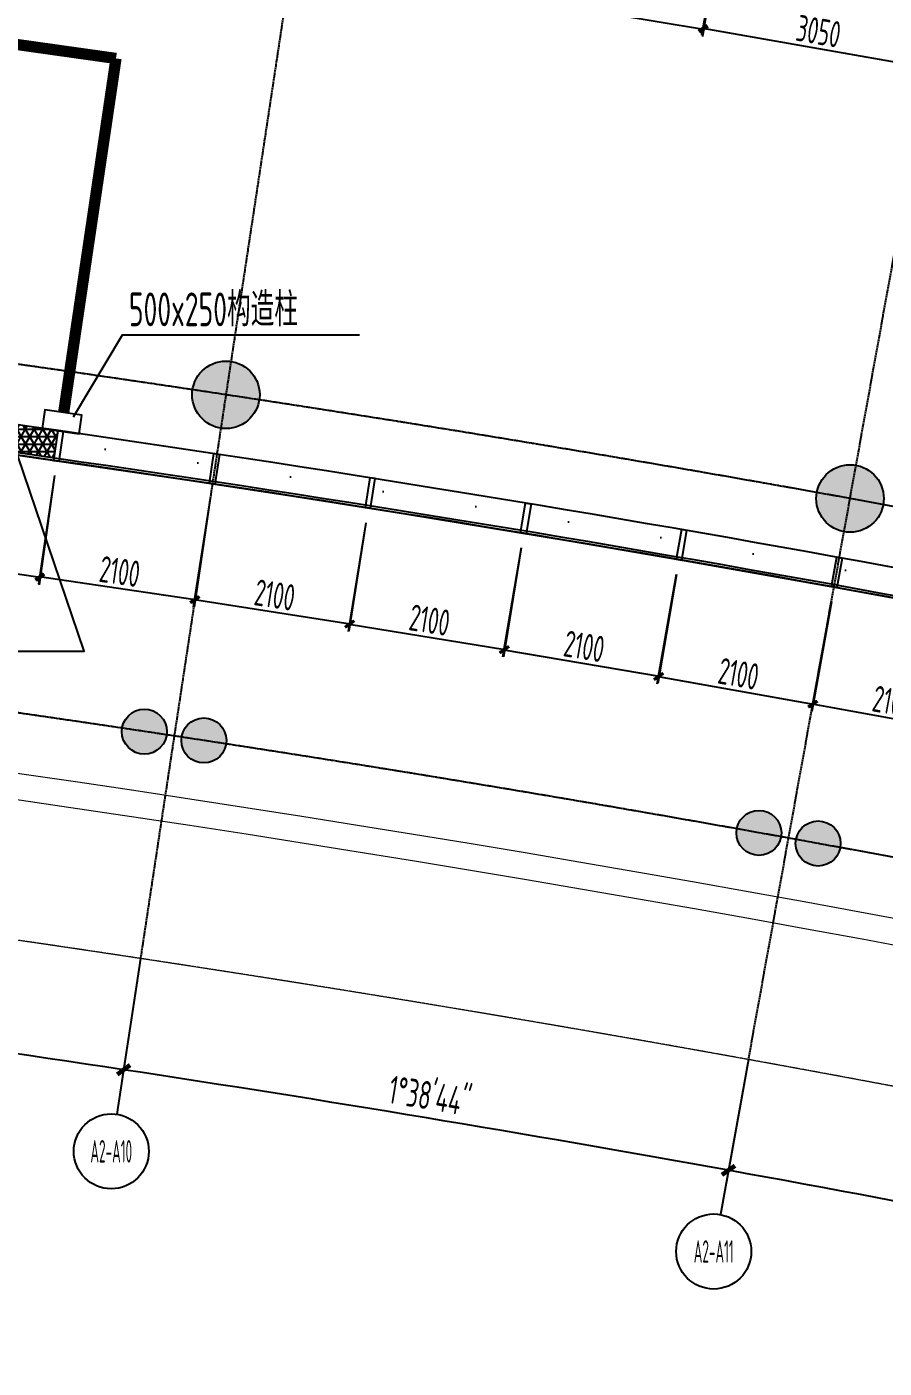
# Model space of a CAD drawing. Header units: millimetres. Extents: x 11639278 to 23698211, y -13072636 to -5537337.
# Drawn here: x 11820072 to 11831501, y -6416767 to -6398889 of the extents above; entities that cross this region are included whole.
import ezdxf
from ezdxf.enums import TextEntityAlignment as Align

# ---------------------------------------------------------------- set-up
doc = ezdxf.new("R2010")
doc.units = ezdxf.units.MM
doc.header["$LTSCALE"] = 10
for name, pattern in [('A2-RG-AXIS$0$CENTER', [2, 1.25, -0.25, 0.25, -0.25]), ('A2-RG-AXIS$0$DOTE', [2.42, 2, -0.2, 0.02, -0.2]), ('A2-RI-F1$0$DOT2', [0.125, 0, -0.125]), ('A2-RI-F1$0$HIDDEN2', [0.1875, 0.125, -0.0625]), ('A2-RI-F1$0$Overhead 1_16_', [2.579687, 1.5875, -0.992188])]:
    doc.linetypes.add(name, pattern=pattern)
for name, color, linetype in [('A2-RB-F1$0$A-DIMS-100', 1, 'Continuous'), ('A2-RG-AXIS$0$A-AXIS', 1, 'Continuous'), ('A2-RG-AXIS$0$A-DIMS-100', 1, 'Continuous'), ('A2-RG-AXIS$0$A-GRID', 1, 'A2-RG-AXIS$0$CENTER'), ('A2-RG-AXIS$0$A-SYMB', 4, 'Continuous'), ('A2-RI-F1$0$A-COLS-PLAN-C', 7, 'Continuous'), ('A2-RI-F1$0$A-FIRE', 30, 'Continuous'), ('A2-RI-F1$0$A-FLOR-OTLN', 4, 'A2-RI-F1$0$DOT2'), ('A2-RI-F1$0$A-GLAZ', 140, 'Continuous'), ('A2-RI-F1$0$A-SYMB', 4, 'Continuous'), ('A2-RI-F1$0$A-SYMB-AREA', 4, 'Continuous'), ('A2-RI-F1$0$A-SYMB-NAME', 4, 'Continuous'), ('A2-RI-F1$0$an-wndw-mull-v', 3, 'Continuous'), ('A2-RS-F1$0$A-HATH-GRAY', 8, 'Continuous'), ('A2-RS-F1$0$A-WALL-CONC', 6, 'Continuous')]:
    doc.layers.add(name, color=color, linetype=linetype)
for name, color, linetype, lineweight in [('A2-RI-F1$0$A-DETL-LLIN', 3, 'Continuous', 5), ('A2-RI-F1$0$A-FLOR-OVHD', 8, 'A2-RI-F1$0$Overhead 1_16_', 5), ('A2-RS-F1$0$A-COLS', 4, 'Continuous', 5)]:
    doc.layers.add(name, color=color, linetype=linetype, lineweight=lineweight)
doc.layers.add('A2-RI-F1$0$A-X-AREA', color=6, linetype='Continuous', plot=False)
doc.styles.add('A2-RB-F1$0$XD2008', font='hzs.shx', dxfattribs={"width": 0.7, "bigfont": 'hztxt.shx'})
doc.styles.add('A2-RG-AXIS$0$ECADI', font='hzs.shx', dxfattribs={"width": 0.7, "bigfont": 'hztxt.shx'})
doc.styles.add('A2-RG-AXIS$0$XD2008', font='hzs.shx', dxfattribs={"width": 0.7, "bigfont": 'hztxt.shx'})
doc.styles.add('A2-RI-F1$0$ECADI', font='hzs.shx', dxfattribs={"width": 0.7, "bigfont": 'hztxt.shx'})
doc.dimstyles.new('A2-RB-F1$0$XD100$0', dxfattribs={"dimscale": 100, "dimtxt": 3.5, "dimasz": 1, "dimexe": 1, "dimexo": 2, "dimgap": 0.5, "dimtad": 1, "dimdec": 0, "dimdsep": 46, "dimtxsty": 'A2-RB-F1$0$XD2008', "dimblk1": 'A2-RB-F1$0$_ArchTick', "dimblk2": 'A2-RB-F1$0$_ArchTick', "dimsah": 1, "dimcen": 2.5, "dimclrt": 4, "dimaunit": 1, "dimadec": 0, "dimazin": 0, "dimtfac": 1, "dimtdec": 0, "dimtix": 1, "dimtmove": 1, "dimatfit": 3, "dimfxl": 0, "dimtolj": 1, "dimtzin": 0, "dimarcsym": 0})
doc.dimstyles.new('A2-RG-AXIS$0$XD150', dxfattribs={"dimscale": 300, "dimtxt": 2.5, "dimasz": 1.5, "dimexe": 1, "dimexo": 2, "dimgap": 0.5, "dimtad": 1, "dimdec": 0, "dimdsep": 46, "dimtxsty": 'A2-RG-AXIS$0$XD2008', "dimcen": 2.5, "dimclrt": 4, "dimaunit": 1, "dimadec": 3, "dimazin": 0, "dimtfac": 1, "dimtdec": 0, "dimtmove": 2, "dimatfit": 3, "dimfxl": 0, "dimtolj": 1, "dimtzin": 0, "dimarcsym": 0})

# ---------------------------------------------------------------- blocks, each defined once
blk = doc.blocks.new('A2-RG-AXIS$0$ECADI-TAG-GRID')
at = {"color": 13}
blk.add_circle((0, 0), 5, dxfattribs=at)
at = {"style": 'A2-RG-AXIS$0$ECADI', "width": 0.7}
blk.add_attdef('GRID', text='', height=5, dxfattribs=at).set_placement((0, 0), align=Align.MIDDLE)
blk = doc.blocks.new('A2-RG-AXIS$0$_ArchTick')
at = {"color": 0, "linetype": 'ByBlock', "const_width": 0.4}
blk.add_lwpolyline([(-0.5, -0.5), (0.5, 0.5)], dxfattribs=at)
blk = doc.blocks.new('*D538')
at = {"layer": 'A2-RG-AXIS$0$A-DIMS-100', "color": 0, "lineweight": -2, "ltscale": 3, "transparency": 16777216}
for p, q in [((11829639, -6412949), (11829398, -6414278)), ((11837693, -6414527), (11837414, -6415848))]:
    blk.add_line(p, q, dxfattribs=at)
blk.add_arc((11778731, -6694179), 284600, 78.09408, 79.7395, dxfattribs=at)
at = {"layer": 'Defpoints', "color": 0, "ltscale": 3, "transparency": 16777216}
for p in [(11829692, -6412654), (11837755, -6414233), (11834777, -6415152), (11778731, -6694179)]:
    blk.add_point(p, dxfattribs=at)
at = {"layer": 'A2-RG-AXIS$0$A-DIMS-100', "color": 0, "lineweight": -2, "ltscale": 3, "transparency": 16777216, "xscale": 150, "yscale": 150, "zscale": 150}
for p, rotation in [((11829425, -6414130), 169.7394974973187), ((11837445, -6415701), 348.094078737238)]:
    blk.add_blockref('A2-RG-AXIS$0$_ArchTick', p, dxfattribs=dict(at, rotation=rotation))
at = {"layer": 'A2-RG-AXIS$0$A-DIMS-100', "color": 4, "ltscale": 3, "transparency": 16777216, "insert": (11833498, -6414594), "char_height": 375, "attachment_point": 5, "rotation": 348.9168, "style": 'A2-RG-AXIS$0$XD2008'}
blk.add_mtext('\\A1;1°38\'44"', dxfattribs=at)
blk = doc.blocks.new('*D487')
at = {"layer": 'A2-RG-AXIS$0$A-DIMS-100', "color": 0, "lineweight": -2, "ltscale": 3, "transparency": 16777216}
for p, q in [((11821542, -6411603), (11821340, -6412938)), ((11829639, -6412949), (11829398, -6414278))]:
    blk.add_line(p, q, dxfattribs=at)
blk.add_arc((11778731, -6694179), 284600, 79.7395, 81.38492, dxfattribs=at)
at = {"layer": 'Defpoints', "color": 0, "ltscale": 3, "transparency": 16777216}
for p in [(11821587, -6411307), (11829692, -6412654), (11826742, -6413658), (11778731, -6694179)]:
    blk.add_point(p, dxfattribs=at)
at = {"layer": 'A2-RG-AXIS$0$A-DIMS-100', "color": 0, "lineweight": -2, "ltscale": 3, "transparency": 16777216, "xscale": 150, "yscale": 150, "zscale": 150}
for p, rotation in [((11821363, -6412790), 171.3849162593364), ((11829425, -6414130), 349.7394974973187)]:
    blk.add_blockref('A2-RG-AXIS$0$_ArchTick', p, dxfattribs=dict(at, rotation=rotation))
at = {"layer": 'A2-RG-AXIS$0$A-DIMS-100', "color": 4, "ltscale": 3, "transparency": 16777216, "insert": (11825447, -6413137), "char_height": 375, "attachment_point": 5, "rotation": 350.5622, "style": 'A2-RG-AXIS$0$XD2008'}
blk.add_mtext('\\A1;1°38\'44"', dxfattribs=at)
blk = doc.blocks.new('*D489')
at = {"layer": 'A2-RG-AXIS$0$A-DIMS-100', "color": 0, "lineweight": -2, "ltscale": 3, "transparency": 16777216}
for p, q in [((11813411, -6410491), (11813247, -6411831)), ((11821542, -6411603), (11821340, -6412938))]:
    blk.add_line(p, q, dxfattribs=at)
blk.add_arc((11778731, -6694179), 284600, 81.38492, 83.03034, dxfattribs=at)
at = {"layer": 'Defpoints', "color": 0, "ltscale": 3, "transparency": 16777216}
for p in [(11813447, -6410193), (11821587, -6411307), (11818667, -6412395), (11778731, -6694179)]:
    blk.add_point(p, dxfattribs=at)
at = {"layer": 'A2-RG-AXIS$0$A-DIMS-100', "color": 0, "lineweight": -2, "ltscale": 3, "transparency": 16777216, "xscale": 150, "yscale": 150, "zscale": 150}
for p, rotation in [((11813265, -6411682), 173.0303374560399), ((11821363, -6412790), 351.3849186940221)]:
    blk.add_blockref('A2-RG-AXIS$0$_ArchTick', p, dxfattribs=dict(at, rotation=rotation))
at = {"layer": 'A2-RG-AXIS$0$A-DIMS-100', "color": 4, "ltscale": 3, "transparency": 16777216, "insert": (11817358, -6411911), "char_height": 375, "attachment_point": 5, "rotation": 352.2076, "style": 'A2-RG-AXIS$0$XD2008'}
blk.add_mtext('\\A1;1°38\'44"', dxfattribs=at)
blk = doc.blocks.new('A2-RB-F1$0$_ArchTick')
at = {"color": 0, "linetype": 'ByBlock', "const_width": 0.4}
blk.add_lwpolyline([(-0.5, -0.5), (0.5, 0.5)], dxfattribs=at)
blk = doc.blocks.new('*D1401')
at = {"layer": 'A2-RB-F1$0$A-DIMS-100', "color": 0, "lineweight": -2, "transparency": 16777216}
for p, q in [((11827494, -6397563), (11827302, -6398725)), ((11829270, -6397858), (11829077, -6399019)), ((11827318, -6398626), (11829094, -6398921))]:
    blk.add_line(p, q, dxfattribs=at)
at = {"layer": 'Defpoints', "color": 0, "transparency": 16777216}
for p in [(11827527, -6397366), (11829303, -6397660), (11829094, -6398921)]:
    blk.add_point(p, dxfattribs=at)
at = {"layer": 'A2-RB-F1$0$A-DIMS-100', "color": 0, "lineweight": -2, "transparency": 16777216, "xscale": 100, "yscale": 100, "zscale": 100}
for p, rotation in [((11827318, -6398626), 170.5820217564794), ((11829094, -6398921), 350.5820217564795)]:
    blk.add_blockref('A2-RB-F1$0$_ArchTick', p, dxfattribs=dict(at, rotation=rotation))
at = {"layer": 'A2-RB-F1$0$A-DIMS-100', "color": 4, "transparency": 16777216, "insert": (11828243, -6398552), "char_height": 350, "attachment_point": 5, "rotation": 350.582, "style": 'A2-RB-F1$0$XD2008'}
blk.add_mtext('\\A1;1800', dxfattribs=at)
blk = doc.blocks.new('*D1402')
at = {"layer": 'A2-RB-F1$0$A-DIMS-100', "color": 0, "lineweight": -2, "transparency": 16777216}
for p, q in [((11829268, -6397857), (11829066, -6399004)), ((11832276, -6398386), (11832074, -6399533)), ((11829084, -6398906), (11832091, -6399434))]:
    blk.add_line(p, q, dxfattribs=at)
at = {"layer": 'Defpoints', "color": 0, "transparency": 16777216}
for p in [(11829303, -6397660), (11832310, -6398189), (11832091, -6399434)]:
    blk.add_point(p, dxfattribs=at)
at = {"layer": 'A2-RB-F1$0$A-DIMS-100', "color": 0, "lineweight": -2, "transparency": 16777216, "xscale": 100, "yscale": 100, "zscale": 100}
for p, rotation in [((11829084, -6398906), 170.0303490324275), ((11832091, -6399434), 350.0303490324275)]:
    blk.add_blockref('A2-RB-F1$0$_ArchTick', p, dxfattribs=dict(at, rotation=rotation))
at = {"layer": 'A2-RB-F1$0$A-DIMS-100', "color": 4, "transparency": 16777216, "insert": (11830627, -6398948), "char_height": 350, "attachment_point": 5, "rotation": 350.0303, "style": 'A2-RB-F1$0$XD2008'}
blk.add_mtext('\\A1;3050', dxfattribs=at)
blk = doc.blocks.new('*D1047')
at = {"layer": 'A2-RB-F1$0$A-DIMS-100', "color": 0, "lineweight": -2, "transparency": 16777216}
for p, q in [((11820439, -6404870), (11820226, -6406317)), ((11822517, -6405177), (11822303, -6406624)), ((11822318, -6406525), (11820240, -6406218))]:
    blk.add_line(p, q, dxfattribs=at)
at = {"layer": 'Defpoints', "color": 0, "transparency": 16777216}
for p in [(11820468, -6404673), (11822546, -6404979), (11820240, -6406218)]:
    blk.add_point(p, dxfattribs=at)
at = {"layer": 'A2-RB-F1$0$A-DIMS-100', "color": 0, "lineweight": -2, "transparency": 16777216, "xscale": 100, "yscale": 100, "zscale": 100}
for p, rotation in [((11820240, -6406218), 171.609136579774), ((11822318, -6406525), 351.609136579774)]:
    blk.add_blockref('A2-RB-F1$0$_ArchTick', p, dxfattribs=dict(at, rotation=rotation))
at = {"layer": 'A2-RB-F1$0$A-DIMS-100', "color": 4, "transparency": 16777216, "insert": (11821312, -6406149), "char_height": 350, "attachment_point": 5, "rotation": 351.6091, "style": 'A2-RB-F1$0$XD2008'}
blk.add_mtext('\\A1;2100', dxfattribs=at)
blk = doc.blocks.new('*D1048')
at = {"layer": 'A2-RB-F1$0$A-DIMS-100', "color": 0, "lineweight": -2, "transparency": 16777216}
for p, q in [((11818361, -6404578), (11818156, -6406033)), ((11820441, -6404871), (11820236, -6406326)), ((11820250, -6406227), (11818170, -6405934))]:
    blk.add_line(p, q, dxfattribs=at)
at = {"layer": 'Defpoints', "color": 0, "transparency": 16777216}
for p in [(11818389, -6404380), (11820468, -6404673), (11818170, -6405934)]:
    blk.add_point(p, dxfattribs=at)
at = {"layer": 'A2-RB-F1$0$A-DIMS-100', "color": 0, "lineweight": -2, "transparency": 16777216, "xscale": 100, "yscale": 100, "zscale": 100}
for p, rotation in [((11818170, -6405934), 171.9833880863437), ((11820250, -6406227), 351.9833880863437)]:
    blk.add_blockref('A2-RB-F1$0$_ArchTick', p, dxfattribs=dict(at, rotation=rotation))
at = {"layer": 'A2-RB-F1$0$A-DIMS-100', "color": 4, "transparency": 16777216, "insert": (11819241, -6405857), "char_height": 350, "attachment_point": 5, "rotation": 351.9834, "style": 'A2-RB-F1$0$XD2008'}
blk.add_mtext('\\A1;2100', dxfattribs=at)
blk = doc.blocks.new('*D990')
at = {"layer": 'A2-RB-F1$0$A-DIMS-100', "color": 0, "lineweight": -2, "transparency": 16777216}
for p, q in [((11822515, -6405177), (11822290, -6406622)), ((11824590, -6405499), (11824365, -6406944)), ((11822306, -6406523), (11824381, -6406846))]:
    blk.add_line(p, q, dxfattribs=at)
at = {"layer": 'Defpoints', "color": 0, "transparency": 16777216}
for p in [(11822546, -6404979), (11824621, -6405302), (11824381, -6406846)]:
    blk.add_point(p, dxfattribs=at)
at = {"layer": 'A2-RB-F1$0$A-DIMS-100', "color": 0, "lineweight": -2, "transparency": 16777216, "xscale": 100, "yscale": 100, "zscale": 100}
for p, rotation in [((11822306, -6406523), 171.1606991817868), ((11824381, -6406846), 351.1606991817868)]:
    blk.add_blockref('A2-RB-F1$0$_ArchTick', p, dxfattribs=dict(at, rotation=rotation))
at = {"layer": 'A2-RB-F1$0$A-DIMS-100', "color": 4, "transparency": 16777216, "insert": (11823378, -6406462), "char_height": 350, "attachment_point": 5, "rotation": 351.1607, "style": 'A2-RB-F1$0$XD2008'}
blk.add_mtext('\\A1;2100', dxfattribs=at)
blk = doc.blocks.new('*D991')
at = {"layer": 'A2-RB-F1$0$A-DIMS-100', "color": 0, "lineweight": -2, "transparency": 16777216}
for p, q in [((11824589, -6405499), (11824354, -6406949)), ((11826662, -6405835), (11826427, -6407286)), ((11824370, -6406851), (11826443, -6407187))]:
    blk.add_line(p, q, dxfattribs=at)
at = {"layer": 'Defpoints', "color": 0, "transparency": 16777216}
for p in [(11824621, -6405302), (11826694, -6405638), (11826443, -6407187)]:
    blk.add_point(p, dxfattribs=at)
at = {"layer": 'A2-RB-F1$0$A-DIMS-100', "color": 0, "lineweight": -2, "transparency": 16777216, "xscale": 100, "yscale": 100, "zscale": 100}
for p, rotation in [((11824370, -6406851), 170.7864476752229), ((11826443, -6407187), 350.7864476752229)]:
    blk.add_blockref('A2-RB-F1$0$_ArchTick', p, dxfattribs=dict(at, rotation=rotation))
at = {"layer": 'A2-RB-F1$0$A-DIMS-100', "color": 4, "transparency": 16777216, "insert": (11825442, -6406797), "char_height": 350, "attachment_point": 5, "rotation": 350.7864, "style": 'A2-RB-F1$0$XD2008'}
blk.add_mtext('\\A1;2100', dxfattribs=at)
blk = doc.blocks.new('*D992')
at = {"layer": 'A2-RB-F1$0$A-DIMS-100', "color": 0, "lineweight": -2, "transparency": 16777216}
for p, q in [((11826660, -6405835), (11826413, -6407291)), ((11828731, -6406187), (11828483, -6407643)), ((11826430, -6407193), (11828500, -6407545))]:
    blk.add_line(p, q, dxfattribs=at)
at = {"layer": 'Defpoints', "color": 0, "transparency": 16777216}
for p in [(11826694, -6405638), (11828764, -6405990), (11828500, -6407545)]:
    blk.add_point(p, dxfattribs=at)
at = {"layer": 'A2-RB-F1$0$A-DIMS-100', "color": 0, "lineweight": -2, "transparency": 16777216, "xscale": 100, "yscale": 100, "zscale": 100}
for p, rotation in [((11826430, -6407193), 170.3565312094874), ((11828500, -6407545), 350.3565312094875)]:
    blk.add_blockref('A2-RB-F1$0$_ArchTick', p, dxfattribs=dict(at, rotation=rotation))
at = {"layer": 'A2-RB-F1$0$A-DIMS-100', "color": 4, "transparency": 16777216, "insert": (11827503, -6407147), "char_height": 350, "attachment_point": 5, "rotation": 350.3565, "style": 'A2-RB-F1$0$XD2008'}
blk.add_mtext('\\A1;2100', dxfattribs=at)
blk = doc.blocks.new('*D993')
at = {"layer": 'A2-RB-F1$0$A-DIMS-100', "color": 0, "lineweight": -2, "transparency": 16777216}
for p, q in [((11828729, -6406187), (11828470, -6407649)), ((11830797, -6406553), (11830538, -6408015)), ((11828488, -6407550), (11830555, -6407917))]:
    blk.add_line(p, q, dxfattribs=at)
at = {"layer": 'Defpoints', "color": 0, "transparency": 16777216}
for p in [(11828764, -6405990), (11830832, -6406356), (11830555, -6407917)]:
    blk.add_point(p, dxfattribs=at)
at = {"layer": 'A2-RB-F1$0$A-DIMS-100', "color": 0, "lineweight": -2, "transparency": 16777216, "xscale": 100, "yscale": 100, "zscale": 100}
for p, rotation in [((11828488, -6407550), 169.9451740437), ((11830555, -6407917), 349.9451740437)]:
    blk.add_blockref('A2-RB-F1$0$_ArchTick', p, dxfattribs=dict(at, rotation=rotation))
at = {"layer": 'A2-RB-F1$0$A-DIMS-100', "color": 4, "transparency": 16777216, "insert": (11829561, -6407512), "char_height": 350, "attachment_point": 5, "rotation": 349.9452, "style": 'A2-RB-F1$0$XD2008'}
blk.add_mtext('\\A1;2100', dxfattribs=at)
blk = doc.blocks.new('*D997')
at = {"layer": 'A2-RB-F1$0$A-DIMS-100', "color": 0, "lineweight": -2, "transparency": 16777216}
for p, q in [((11830796, -6406553), (11830526, -6408013)), ((11832861, -6406934), (11832591, -6408394)), ((11832609, -6408296), (11830544, -6407915))]:
    blk.add_line(p, q, dxfattribs=at)
at = {"layer": 'Defpoints', "color": 0, "transparency": 16777216}
for p in [(11830832, -6406356), (11832897, -6406738), (11830544, -6407915)]:
    blk.add_point(p, dxfattribs=at)
at = {"layer": 'A2-RB-F1$0$A-DIMS-100', "color": 0, "lineweight": -2, "transparency": 16777216, "xscale": 100, "yscale": 100, "zscale": 100}
for p, rotation in [((11830544, -6407915), 169.5338247441165), ((11832609, -6408296), 349.5338247441165)]:
    blk.add_blockref('A2-RB-F1$0$_ArchTick', p, dxfattribs=dict(at, rotation=rotation))
at = {"layer": 'A2-RB-F1$0$A-DIMS-100', "color": 4, "transparency": 16777216, "insert": (11831617, -6407884), "char_height": 350, "attachment_point": 5, "rotation": 349.5338, "style": 'A2-RB-F1$0$XD2008'}
blk.add_mtext('\\A1;2100', dxfattribs=at)
blk = doc.blocks.new('A2-RS-F1$0$Round Column - 600 mm Diameter-1753088-PARCEL 14  一层平面 - 公共教室 FIRST FLOOR PLAN - PUBLIC CLASSROOMS')
at = {"layer": 'A2-RS-F1$0$A-HATH-GRAY'}
blk.add_hatch(color=256, dxfattribs=at).paths.add_polyline_path([(300, 0, 0.414214), (0, 300, 0.414214), (-300, 0, 1)])
at = {"layer": 'A2-RS-F1$0$A-WALL-CONC'}
blk.add_circle((0, 0), 300, dxfattribs=at)
blk = doc.blocks.new('A2-RS-F1')
at = {"layer": 'A2-RS-F1$0$A-HATH-GRAY', "ltscale": 3}
h = blk.add_hatch(color=256, dxfattribs=at)
h.paths.add_polyline_path([(11790491, -6377046), (11789491, -6377011), (11789445, -6378310), (11790445, -6378346)], flags=16)
h.paths.add_polyline_path([(11794711, -6377236), (11794112, -6377197), (11794061, -6377996), (11794660, -6378034)], flags=0)
h.paths.add_polyline_path([(11794483, -6380779), (11793885, -6380740), (11793833, -6381539), (11794432, -6381577)], flags=0)
h.paths.add_polyline_path([(11793887, -6390061), (11793288, -6390022), (11793236, -6390821), (11793835, -6390859)], flags=0)
h.paths.add_polyline_path([(11793659, -6393604), (11793060, -6393565), (11793009, -6394364), (11793607, -6394402)], flags=0)
h.paths.add_polyline_path([(11789926, -6392936), (11788927, -6392901), (11788881, -6394200), (11789880, -6394236)], flags=16)
h.paths.add_polyline_path([(11781272, -6392739), (11780272, -6392732), (11780263, -6394032), (11781263, -6394039)], flags=16)
h.paths.add_polyline_path([(11772615, -6392791), (11771616, -6392812), (11771644, -6394112), (11772644, -6394090)], flags=16)
h.paths.add_polyline_path([(11771836, -6400549, 1), (11772736, -6400549, 1)])
h.paths.add_polyline_path([(11789602, -6400664, 1), (11788702, -6400664, 1)], flags=0)
h.paths.add_polyline_path([(11797126, -6401084, 1), (11798026, -6401084, 1)], flags=0)
h.paths.add_polyline_path([(11772267, -6376895), (11771267, -6376916), (11771295, -6378216), (11772295, -6378194)], flags=16)
h.paths.add_polyline_path([(11781380, -6376840), (11780380, -6376832), (11780371, -6378133), (11781371, -6378140)], flags=16)
h.paths.add_polyline_path([(11752826, -6385566), (11752029, -6385629), (11752188, -6387623), (11752985, -6387560)], flags=17)
h.paths.add_polyline_path([(11757363, -6385213), (11756565, -6385276), (11756724, -6387270), (11757521, -6387205)], flags=17)
h.paths.add_polyline_path([(11762965, -6393141), (11763031, -6394440), (11764030, -6394389), (11763964, -6393090)])
h.paths.add_polyline_path([(11793009, -6394364), (11793607, -6394402), (11793659, -6393604), (11793060, -6393565)], flags=17)
h.paths.add_polyline_path([(11793236, -6390821), (11793835, -6390859), (11793887, -6390061), (11793288, -6390022)], flags=17)
h.paths.add_polyline_path([(11793833, -6381539), (11794432, -6381577), (11794483, -6380779), (11793885, -6380740)], flags=17)
h.paths.add_polyline_path([(11794061, -6377996), (11794660, -6378034), (11794711, -6377236), (11794112, -6377197)], flags=17)
h.paths.add_polyline_path([(11762160, -6377261), (11762226, -6378560), (11763225, -6378509), (11763159, -6377211)], flags=17)
edge = h.paths.add_edge_path(flags=16)
edge.add_arc((11772286, -6400549), 450, 0, 360)
edge = h.paths.add_edge_path(flags=16)
edge.add_arc((11789152, -6400664), 450, 0, 360)
edge = h.paths.add_edge_path()
edge.add_arc((11763857, -6400856), 450, 0, 360)
edge = h.paths.add_edge_path(flags=17)
edge.add_arc((11797576, -6401084), 450, 0, 360)
edge = h.paths.add_edge_path()
edge.add_arc((11755441, -6401404), 450, 0, 360)
h.paths.add_polyline_path([(11756756, -6377587), (11756915, -6379580), (11756117, -6379644), (11755959, -6377650)], flags=17)
h.paths.add_polyline_path([(11757323, -6394797), (11758120, -6394731), (11758001, -6393238), (11757204, -6393301)])
h.paths.add_polyline_path([(11752786, -6395149), (11753584, -6395086), (11753449, -6393391), (11752652, -6393455)])
h.paths.add_polyline_path([(11751581, -6379997), (11752378, -6379934), (11752220, -6377940), (11751422, -6378003)])
edge = h.paths.add_edge_path()
edge.add_line((11771616, -6392813), (11771644, -6394112))
edge.add_line((11771644, -6394112), (11772644, -6394090))
edge.add_line((11772644, -6394090), (11772615, -6392791))
edge.add_line((11772615, -6392791), (11771616, -6392812))
edge.add_line((11780272, -6392732), (11780263, -6394032))
edge.add_line((11780263, -6394032), (11781263, -6394039))
edge.add_line((11781263, -6394039), (11781272, -6392739))
edge.add_line((11781272, -6392739), (11780272, -6392732))
edge.add_line((11788927, -6392901), (11788881, -6394200))
edge.add_line((11788881, -6394200), (11789880, -6394236))
edge.add_line((11789880, -6394236), (11789926, -6392936))
edge.add_line((11789926, -6392936), (11788927, -6392901))
edge.add_line((11789491, -6377011), (11789445, -6378310))
edge.add_line((11789445, -6378310), (11790445, -6378346))
edge.add_line((11790445, -6378346), (11790491, -6377046))
edge.add_line((11790491, -6377046), (11789491, -6377011))
edge.add_line((11780380, -6376833), (11780371, -6378133))
edge.add_line((11780371, -6378133), (11781371, -6378140))
edge.add_line((11781371, -6378140), (11781380, -6376840))
edge.add_line((11781380, -6376840), (11780380, -6376832))
edge.add_line((11771267, -6376917), (11771295, -6378216))
edge.add_line((11771295, -6378216), (11772295, -6378194))
edge.add_line((11772295, -6378194), (11772267, -6376895))
edge.add_line((11772267, -6376895), (11771267, -6376916))
edge.add_line((11756724, -6387270), (11757521, -6387205))
edge.add_line((11756565, -6385276), (11757363, -6385213))
edge.add_line((11756565, -6385276), (11756724, -6387270))
edge.add_line((11752188, -6387623), (11752985, -6387560))
edge.add_line((11752029, -6385629), (11752826, -6385566))
edge.add_line((11752029, -6385629), (11752188, -6387623))
edge.add_line((11752826, -6385566), (11752985, -6387560))
edge.add_line((11757362, -6385205), (11757521, -6387205))
edge = h.paths.add_edge_path()
edge.add_arc((11847549, -6408655), 450, 0, 360)
h.paths.add_polyline_path([(11818747, -6372607), (11817357, -6372439), (11817139, -6374226), (11818529, -6374394)])
h.paths.add_polyline_path([(11827964, -6373889), (11826580, -6373681), (11826310, -6375461), (11827695, -6375669)])
h.paths.add_polyline_path([(11837141, -6375435), (11835763, -6375187), (11835442, -6376958), (11836820, -6377206)])
h.paths.add_polyline_path([(11814457, -6396162), (11815847, -6396332), (11816041, -6394744), (11814651, -6394573)])
h.paths.add_polyline_path([(11851385, -6401917), (11850605, -6401738), (11850371, -6402710), (11851151, -6402890)])
h.paths.add_polyline_path([(11846960, -6400859), (11846180, -6400679), (11845946, -6401652), (11846725, -6401831)])
h.paths.add_polyline_path([(11841338, -6400630), (11839968, -6400341), (11840298, -6398776), (11841668, -6399064)])
h.paths.add_polyline_path([(11831506, -6398704), (11832883, -6398953), (11833168, -6397379), (11831791, -6397129)])
h.paths.add_polyline_path([(11823000, -6397310), (11824384, -6397520), (11824624, -6395938), (11823240, -6395728)])
h.paths.add_polyline_path([(11806985, -6395311), (11806189, -6395237), (11806300, -6394042), (11807096, -6394116)])
h.paths.add_polyline_path([(11800592, -6394829), (11801191, -6394867), (11801242, -6394069), (11800643, -6394030)])
h.paths.add_polyline_path([(11793009, -6394364), (11793607, -6394402), (11793659, -6393604), (11793060, -6393565)], flags=17)
h.paths.add_polyline_path([(11800820, -6391286), (11801419, -6391324), (11801470, -6390526), (11800871, -6390487)])
h.paths.add_polyline_path([(11793236, -6390821), (11793835, -6390859), (11793887, -6390061), (11793288, -6390022)], flags=17)
h.paths.add_polyline_path([(11853037, -6395064), (11853271, -6394091), (11852492, -6393912), (11852257, -6394884)])
h.paths.add_polyline_path([(11854912, -6387286), (11855146, -6386314), (11854366, -6386134), (11854132, -6387107)])
h.paths.add_polyline_path([(11846269, -6377243), (11844899, -6376956), (11844527, -6378717), (11845898, -6379005)])
h.paths.add_polyline_path([(11848612, -6394005), (11848846, -6393033), (11848067, -6392853), (11847832, -6393825)])
h.paths.add_polyline_path([(11850486, -6386227), (11850721, -6385255), (11849941, -6385076), (11849707, -6386048)])
h.paths.add_polyline_path([(11843712, -6384523), (11844299, -6384647), (11844423, -6384060), (11843836, -6383936)])
h.paths.add_polyline_path([(11842062, -6392351), (11842649, -6392475), (11842773, -6391888), (11842185, -6391764)])
h.paths.add_polyline_path([(11808357, -6373042), (11808955, -6373098), (11809029, -6372301), (11808432, -6372246)])
h.paths.add_polyline_path([(11793833, -6381539), (11794432, -6381577), (11794483, -6380779), (11793885, -6380740)], flags=17)
h.paths.add_polyline_path([(11801417, -6382005), (11802015, -6382043), (11802067, -6381245), (11801468, -6381206)])
h.paths.add_polyline_path([(11801644, -6378462), (11802243, -6378500), (11802294, -6377702), (11801696, -6377663)])
h.paths.add_polyline_path([(11794061, -6377996), (11794660, -6378034), (11794711, -6377236), (11794112, -6377197)], flags=17)
h.paths.add_polyline_path([(11808460, -6379480), (11807664, -6379406), (11807775, -6378211), (11808572, -6378285)])
edge = h.paths.add_edge_path(flags=16)
edge.add_arc((11772286, -6400549), 450, 0, 360)
edge = h.paths.add_edge_path(flags=17)
edge.add_arc((11789152, -6400664), 450, 0, 360)
edge = h.paths.add_edge_path(flags=17)
edge.add_arc((11797576, -6401084), 450, 0, 360)
edge = h.paths.add_edge_path()
edge.add_arc((11805984, -6401746), 450, 0, 360)
edge = h.paths.add_edge_path()
edge.add_arc((11814369, -6402649), 450, 0, 360)
edge = h.paths.add_edge_path()
edge.add_arc((11822726, -6403793), 450, 0, 360)
edge = h.paths.add_edge_path()
edge.add_arc((11831046, -6405176), 450, 0, 360)
edge = h.paths.add_edge_path()
edge.add_arc((11839323, -6406797), 450, 0, 360)
edge = h.paths.add_edge_path(flags=17)
edge.add_line((11771616, -6392813), (11771644, -6394112))
edge.add_line((11771644, -6394112), (11772644, -6394090))
edge.add_line((11772644, -6394090), (11772615, -6392791))
edge.add_line((11772615, -6392791), (11771616, -6392812))
edge.add_line((11780272, -6392732), (11780263, -6394032))
edge.add_line((11780263, -6394032), (11781263, -6394039))
edge.add_line((11781263, -6394039), (11781272, -6392739))
edge.add_line((11781272, -6392739), (11780272, -6392732))
edge.add_line((11788927, -6392901), (11788881, -6394200))
edge.add_line((11788881, -6394200), (11789880, -6394236))
edge.add_line((11789880, -6394236), (11789926, -6392936))
edge.add_line((11789926, -6392936), (11788927, -6392901))
edge.add_line((11789491, -6377011), (11789445, -6378310))
edge.add_line((11789445, -6378310), (11790445, -6378346))
edge.add_line((11790445, -6378346), (11790491, -6377046))
edge.add_line((11790491, -6377046), (11789491, -6377011))
edge.add_line((11780380, -6376833), (11780371, -6378133))
edge.add_line((11780371, -6378133), (11781371, -6378140))
edge.add_line((11781371, -6378140), (11781380, -6376840))
edge.add_line((11781380, -6376840), (11780380, -6376832))
edge.add_line((11771267, -6376917), (11771295, -6378216))
edge.add_line((11771295, -6378216), (11772295, -6378194))
edge.add_line((11772295, -6378194), (11772267, -6376895))
edge.add_line((11772267, -6376895), (11771267, -6376916))
edge = h.paths.add_edge_path()
edge.add_arc((11780720, -6400485), 450, 0, 360)
at = {"layer": 'A2-RS-F1$0$A-WALL-CONC', "ltscale": 3}
for centre in [(11822726, -6403793), (11831046, -6405176)]:
    blk.add_circle(centre, 450, dxfattribs=at)
at = {"layer": 'A2-RS-F1$0$A-COLS'}
for p, rotation in [((11821639, -6408283), 351.5674284257695), ((11822432, -6408401), 351.5674284257695), ((11829831, -6409633), 349.9079547991357), ((11830620, -6409774), 349.9079547991357)]:
    blk.add_blockref('A2-RS-F1$0$Round Column - 600 mm Diameter-1753088-PARCEL 14  一层平面 - 公共教室 FIRST FLOOR PLAN - PUBLIC CLASSROOMS', p, dxfattribs=dict(at, rotation=rotation))
blk = doc.blocks.new('A2-RI-F1$0$5yrthfh')
at = {"layer": 'A2-RI-F1$0$an-wndw-mull-v'}
blk.add_lwpolyline([(3, -37), (402, -3), (396, 71), (-3, 37), (3, -37)], close=True, dxfattribs=at)
blk = doc.blocks.new('A2-RI-F1$0$564hysrthtdh')
for p, rotation in [((65026, -3269), 76.97049212013813), ((69178, -3897), 76.14796296777232), ((73326, -4587), 75.32445825593386)]:
    blk.add_blockref('A2-RI-F1$0$5yrthfh', p, dxfattribs=dict(rotation=rotation))
at = {"xscale": -1}
for p, rotation in [((67103, -3575), 266.2113157057677), ((71251, -4234), 265.3886009940874), ((75393, -4953), 264.5650962822489)]:
    blk.add_blockref('A2-RI-F1$0$5yrthfh', p, dxfattribs=dict(at, rotation=rotation))
blk = doc.blocks.new('A2-RI-F1$0$5erhfh')
at = {"layer": 'A2-RI-F1$0$A-SYMB-AREA', "style": 'A2-RI-F1$0$ECADI', "width": 0.7}
blk.add_attdef('340M2', text='', height=2.5, dxfattribs=at).set_placement((0, 1.25), align=Align.MIDDLE_LEFT)
at = {"layer": 'A2-RI-F1$0$A-SYMB-NAME', "style": 'A2-RI-F1$0$ECADI', "width": 0.7}
blk.add_attdef('CHINESENAME', (-12.29, 3.09), '', height=4.5, dxfattribs=at)
blk = doc.blocks.new('A2-RI-F1')
at = {"layer": 'A2-RI-F1$0$A-GLAZ'}
h = blk.add_hatch(dxfattribs=at)
h.set_pattern_fill('NET3', color=256, scale=800)
h.set_pattern_definition([(0, (424.16, -49.46), (0, 100), []), (60, (424.16, -49.46), (-86.6025404, 50), []), (120, (424.16, -49.46), (-86.6025404, -50), [])])
edge = h.paths.add_edge_path()
edge.add_line((11818427.7, -6404356.7), (11818477.3, -6403989.9))
edge.add_arc((11781960.3, -6672445.2), 270927.6, 441.824849, 442.253799, ccw=False)
edge.add_line((11820486.1, -6404270.8), (11820433.5, -6404636.6))
edge.add_arc((11779011.7, -6694219.1), 292530, 441.859638, 442.25632)
at = {"layer": 'A2-RI-F1$0$A-COLS-PLAN-C'}
blk.add_lwpolyline([(11820275.8, -6404240.4), (11820770.7, -6404311.8), (11820806.3, -6404064.3), (11820311.4, -6403993), (11820275.8, -6404240.4)], dxfattribs=at)
at = {"layer": 'A2-RI-F1$0$A-DETL-LLIN'}
for radius, start, end in [(288331.1, 76.215082, 95.414121), (287981.1, 76.179316, 95.471361)]:
    blk.add_arc((11778725.6, -6694209.5), radius, start, end, dxfattribs=at)
at = {"layer": 'A2-RI-F1$0$A-FIRE', "color": 20, "linetype": 'A2-RI-F1$0$HIDDEN2', "ltscale": 5, "true_color": 0xf92306, "const_width": 150}
blk.add_lwpolyline([(11806586.8, -6395274.2), (11806378.1, -6397514.2, -0.0148144), (11821261.2, -6399310), (11820563.6, -6404029.4)], format="xyb", dxfattribs=at)
at = {"layer": 'A2-RI-F1$0$A-FLOR-OTLN', "ltscale": 1000}
blk.add_lwpolyline([(11814764.2, -6394127.4), (11817357.4, -6372440.5, -0.0249426), (11849205.6, -6377886.4), (11848159.2, -6382228.1), (11851284.2, -6382919.5), (11850720.9, -6385256.6), (11855146, -6386315.4), (11851150.8, -6402891.1), (11849876.5, -6402592.9), (11848102.5, -6409766.8, 0.0804175), (11754733.7, -6402413.9), (11754132.4, -6395046.4), (11752786.4, -6395150.9), (11751422.5, -6378004.8), (11756208, -6377631.7), (11756045.3, -6375586.8, -0.0389379), (11805715.9, -6375922.1), (11805966.1, -6372030.7, -0.0060163), (11817268.4, -6373184.4, -0.0060163)], format="xyb", dxfattribs=at)
at = {"layer": 'A2-RI-F1$0$A-FLOR-OVHD', "ltscale": 0.3}
blk.add_arc((11778730.7, -6694178.7), 286100, 75.843269, 95.390058, dxfattribs=at)
at = {"layer": 'A2-RI-F1$0$A-GLAZ'}
for radius in [292900, 292530, 292500]:
    blk.add_arc((11778730.7, -6694178.7), radius, 79.328145, 83.853046, dxfattribs=at)
at = {"layer": 'A2-RI-F1$0$A-SYMB'}
for points in [[(11824507.5, -6402999), (11821342.9, -6402999), (11820689.4, -6404093.4)], [(11814479.9, -6407212.1), (11820835.4, -6407212.1), (11819871, -6404373)]]:
    blk.add_lwpolyline(points, dxfattribs=at)
at = {"layer": 'A2-RI-F1$0$A-X-AREA'}
for points in [[(11850108.4, -6402699.1), (11851187.8, -6402951), (11855206.3, -6386278.4), (11850781.2, -6385219.6), (11851344.3, -6382881.6), (11848219.6, -6382189), (11849265.8, -6377848.6, 0.0249961), (11817313.7, -6372383.5), (11817247, -6372928.9, 0.0063305), (11805733, -6371757.5), (11805482.7, -6375649.8, 0.0389275), (11755776, -6375354), (11755954.7, -6377600.2), (11751368.6, -6377957.4), (11752740.6, -6395204.6), (11753887.3, -6395115.2), (11754504.9, -6402683.7, -0.0809284), (11848284.8, -6410068.7), (11850119.8, -6402650.4)], [(11817296.7, -6372934.6, 0.0063579), (11805733, -6371757.5), (11805482.7, -6375649.8, 0.0389275), (11755776, -6375354), (11755958.6, -6377650.1), (11751422.4, -6378003.4), (11752786.4, -6395150.9), (11753883.2, -6395065.3), (11754504.9, -6402683.7, -0.0809284), (11848284.8, -6410068.7), (11850119.8, -6402650.4), (11851150.8, -6402891.1), (11855146, -6386315.4), (11850720.9, -6385256.6), (11851283.7, -6382919.4), (11848159.1, -6382226.8), (11849205.2, -6377886.3, 0.0249184), (11817357.2, -6372439.1), (11817296.6, -6372935)]]:
    blk.add_lwpolyline(points, format="xyb", dxfattribs=at)
for name, p in [('A2-RS-F1', (0, 0)), ('A2-RI-F1$0$564hysrthtdh', (11755440.6, -6401403.6))]:
    blk.add_blockref(name, p)
ref = blk.add_blockref('A2-RI-F1$0$5erhfh', (11822661.8, -6403188.1), dxfattribs=dict(xscale=100, yscale=100, zscale=100))
ref.add_attrib('CHINESENAME', '500x250构造柱', (11821432.6, -6402879.3), dxfattribs={"layer": 'A2-RI-F1$0$A-SYMB-NAME', "height": 450, "style": 'A2-RI-F1$0$ECADI', "width": 0.7})
blk = doc.blocks.new('A2-RG-AXIS')
at = {"layer": 'A2-RG-AXIS$0$A-AXIS', "ltscale": 3}
for p, q in [((11821587.2, -6411306.8), (11821272.7, -6413383.1)), ((11829692, -6412654), (11829317.9, -6414720.4))]:
    blk.add_line(p, q, dxfattribs=at)
at = {"layer": 'A2-RG-AXIS$0$A-GRID', "linetype": 'A2-RG-AXIS$0$DOTE'}
for p, q in [((11827609, -6371560.4), (11821587.2, -6411306.8)), ((11829692, -6412654), (11836852.5, -6373096.9))]:
    blk.add_line(p, q, dxfattribs=at)
for radius, start, end in [(304100, 75.589285, 95.407644), (300800, 75.589285, 95.407644), (293700, 75.589281, 95.407645), (289100, 75.589281, 95.407645)]:
    blk.add_arc((11778730.7, -6694178.7), radius, start, end, dxfattribs=at)
at = {"layer": 'A2-RG-AXIS$0$A-SYMB'}
ref = blk.add_blockref('A2-RG-AXIS$0$ECADI-TAG-GRID', (11821197.8, -6413877.4), dxfattribs=dict(at, xscale=100, yscale=100, zscale=100))
ref.add_attrib('GRID', 'A2-A10', dxfattribs={"layer": '0', "extrusion": (0, 0, -1), "height": 300, "style": 'A2-RG-AXIS$0$ECADI', "text_generation_flag": 2, "width": 0.5}).set_placement((-11821197.8, -6413877.4), align=Align.MIDDLE)
ref = blk.add_blockref('A2-RG-AXIS$0$ECADI-TAG-GRID', (11829228.8, -6415212.4), dxfattribs=dict(at, xscale=100, yscale=100, zscale=100))
ref.add_attrib('GRID', 'A2-A11', dxfattribs={"layer": '0', "extrusion": (0, 0, -1), "height": 300, "style": 'A2-RG-AXIS$0$ECADI', "text_generation_flag": 2, "width": 0.5}).set_placement((-11829228.8, -6415212.4), align=Align.MIDDLE)
at = {"layer": 'A2-RG-AXIS$0$A-DIMS-100', "ltscale": 3}
for base, p1, p2, picture, middle in [((11818667, -6412394.7), (11813447.2, -6410192.8), (11821587.2, -6411306.8), '*D489', (11817358.3, -6411911.3)), ((11826741.7, -6413657.6), (11829692, -6412654), (11821587.2, -6411306.8), '*D487', (11825447.4, -6413136.8)), ((11834776.8, -6415151.8), (11837754.6, -6414233.4), (11829692, -6412654), '*D538', (11833497.9, -6414594.1))]:
    dim = blk.add_angular_dim_3p(base=base, center=(11778730.7, -6694178.7), p1=p1, p2=p2, dimstyle='A2-RG-AXIS$0$XD150', override={"dimscale": 150, "dimasz": 1, "dimblk": 'A2-RG-AXIS$0$_ArchTick', "dimadec": 4}, dxfattribs=at)
    dim.commit()
    dim.dimension.update_dxf_attribs({"geometry": picture, "text_midpoint": middle})
blk = doc.blocks.new('A2-RB-F1')
at = {"layer": 'A2-RB-F1$0$A-DIMS-100'}
for p1, p2, distance, text, picture, middle in [((11827527.2, -6397365.9), (11829302.6, -6397660.4), -1277.7, '1800', '*D1401', (11828242.6, -6398551.6)), ((11829302.6, -6397660.4), (11832310.4, -6398189.1), -1264.4, '3050', '*D1402', (11830626.5, -6398948.4))]:
    dim = blk.add_aligned_dim(p1=p1, p2=p2, distance=distance, text=text, dimstyle='A2-RB-F1$0$XD100$0', dxfattribs=at)
    dim.commit()
    dim.dimension.update_dxf_attribs({"geometry": picture, "text_midpoint": middle})
for p1, p2, distance, picture, middle in [((11820468.5, -6404672.6), (11818389, -6404379.7), 1569.4, '*D1048', (11819241.2, -6405857.4)), ((11822546, -6404979), (11820468.5, -6404672.6), 1562.5, '*D1047', (11821312, -6406149)), ((11822545.9, -6404979), (11824620.9, -6405301.7), -1562.5, '*D990', (11823377.9, -6406462)), ((11824620.9, -6405301.7), (11826693.9, -6405637.9), -1569.4, '*D991', (11825442.1, -6406796.8)), ((11826693.9, -6405637.9), (11828764.2, -6405989.7), -1577.2, '*D992', (11827502.5, -6407146.9)), ((11828764.2, -6405989.7), (11830831.9, -6406356.4), -1584.7, '*D993', (11829560.7, -6407511.8)), ((11832897, -6406737.8), (11830831.9, -6406356.4), 1584.7, '*D997', (11831617.5, -6407884.2))]:
    dim = blk.add_aligned_dim(p1=p1, p2=p2, distance=distance, dimstyle='A2-RB-F1$0$XD100$0', dxfattribs=at)
    dim.commit()
    dim.dimension.update_dxf_attribs({"geometry": picture, "text_midpoint": middle})

msp = doc.modelspace()

# ---------------------------------------------------------------- block references
for name in ['A2-RI-F1', 'A2-RB-F1', 'A2-RG-AXIS', 'A2-RS-F1']:
    msp.add_blockref(name, (0, 0))

doc.saveas('drawing.dxf')
